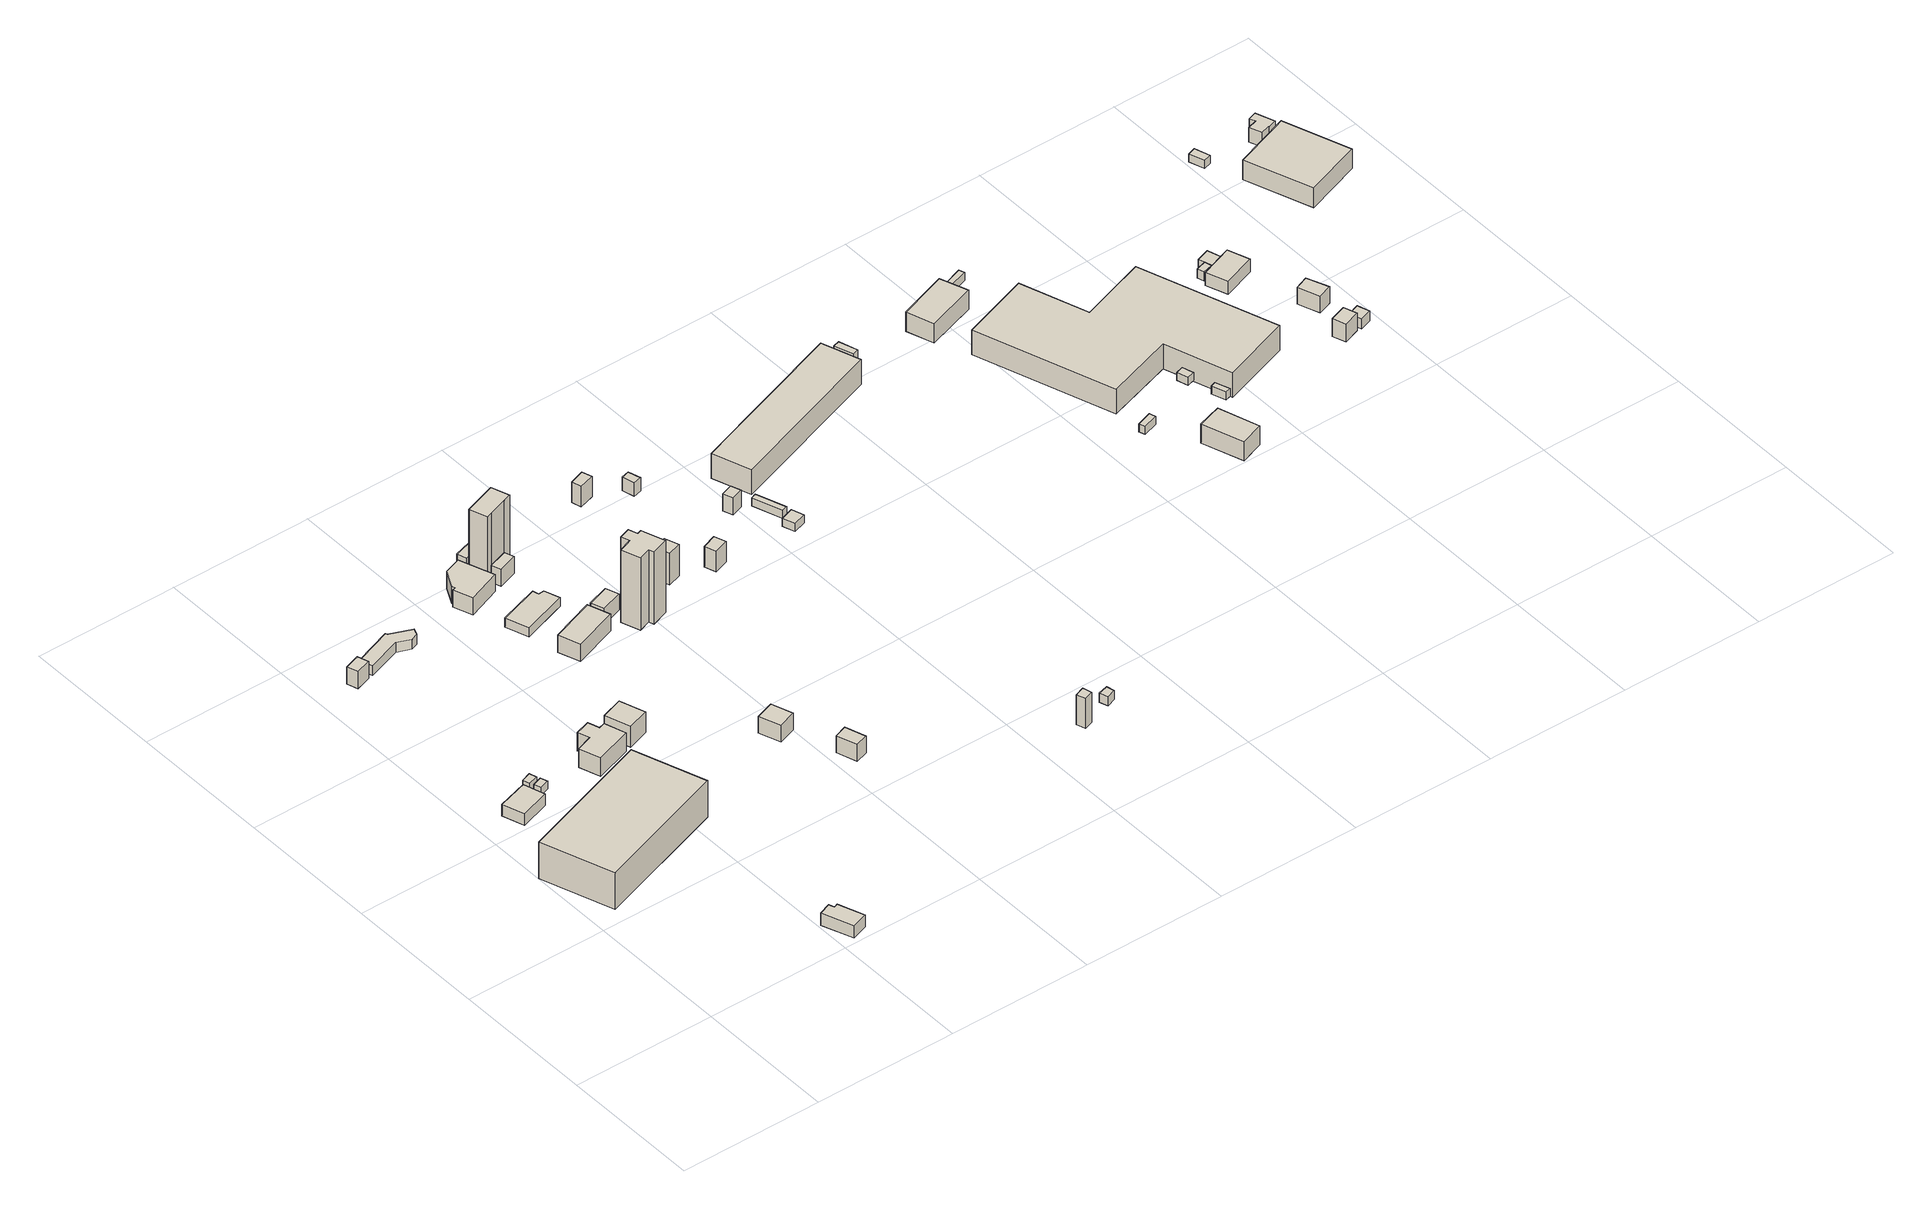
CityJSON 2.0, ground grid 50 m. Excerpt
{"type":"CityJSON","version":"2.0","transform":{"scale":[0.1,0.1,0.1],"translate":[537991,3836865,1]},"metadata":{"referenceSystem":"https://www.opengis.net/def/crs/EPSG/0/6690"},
"CityObjects":{
"building1":{"type":"Building","attributes":{"class":"3001","measuredHeight":4.4,"BuildingDetailAttribute.specifiedBuildingCoverageRate":0.6,"BuildingDetailAttribute.surveyYear":2017,"BuildingTsunamiRiskAttribute.description":"1","BuildingTsunamiRiskAttribute.rank":"2","BuildingTsunamiRiskAttribute.depth":1.01,"BuildingHighTideRiskAttribute.description":"1","BuildingHighTideRiskAttribute.rank":"3","BuildingHighTideRiskAttribute.depth":3.94,"BuildingIDAttribute.prefecture":"27","BuildingIDAttribute.city":"27104"},"geometry":[{"type":"Solid","lod":"1","boundaries":[[[[0,1,2,3]],[[2,4,5,3]],[[1,6,4,2]],[[0,7,6,1]],[[3,5,7,0]],[[4,6,7,5]]]]}]},
"building2":{"type":"Building","attributes":{"class":"3001","measuredHeight":13.8,"BuildingDetailAttribute.specifiedBuildingCoverageRate":0.6,"BuildingDetailAttribute.surveyYear":2017,"BuildingTsunamiRiskAttribute.description":"1","BuildingTsunamiRiskAttribute.rank":"2","BuildingTsunamiRiskAttribute.depth":1.02,"BuildingHighTideRiskAttribute.description":"1","BuildingHighTideRiskAttribute.rank":"3","BuildingHighTideRiskAttribute.depth":3.96,"BuildingIDAttribute.prefecture":"27","BuildingIDAttribute.city":"27104"},"geometry":[{"type":"Solid","lod":"1","boundaries":[[[[8,9,10,11]],[[10,12,13,11]],[[9,14,12,10]],[[8,15,14,9]],[[11,13,15,8]],[[12,14,15,13]]]]}]},
"building3":{"type":"Building","attributes":{"class":"3001","measuredHeight":4.6,"BuildingDetailAttribute.specifiedBuildingCoverageRate":0.6,"BuildingDetailAttribute.surveyYear":2017,"BuildingTsunamiRiskAttribute.description":"1","BuildingTsunamiRiskAttribute.rank":"1","BuildingTsunamiRiskAttribute.depth":0.15,"BuildingHighTideRiskAttribute.description":"1","BuildingHighTideRiskAttribute.rank":"3","BuildingHighTideRiskAttribute.depth":3.06,"BuildingIDAttribute.prefecture":"27","BuildingIDAttribute.city":"27104"},"geometry":[{"type":"Solid","lod":"1","boundaries":[[[[16,17,18,19,20,21]],[[20,22,23,21]],[[19,24,22,20]],[[18,25,24,19]],[[17,26,25,18]],[[16,27,26,17]],[[21,23,27,16]],[[22,24,25,26,27,23]]]]}]},
"building4":{"type":"Building","attributes":{"class":"3001","BuildingDetailAttribute.specifiedBuildingCoverageRate":0.6,"BuildingDetailAttribute.surveyYear":2017,"BuildingTsunamiRiskAttribute.description":"1","BuildingTsunamiRiskAttribute.rank":"2","BuildingTsunamiRiskAttribute.depth":0.7,"BuildingHighTideRiskAttribute.description":"1","BuildingHighTideRiskAttribute.rank":"3","BuildingHighTideRiskAttribute.depth":3.63,"BuildingIDAttribute.prefecture":"27","BuildingIDAttribute.city":"27104"},"geometry":[{"type":"Solid","lod":"1","boundaries":[[[[28,29,30,31]],[[30,32,33,31]],[[29,34,32,30]],[[28,35,34,29]],[[31,33,35,28]],[[32,34,35,33]]]]}]},
"building5":{"type":"Building","attributes":{"class":"3001","BuildingDetailAttribute.specifiedBuildingCoverageRate":0.6,"BuildingDetailAttribute.surveyYear":2017,"BuildingTsunamiRiskAttribute.description":"1","BuildingTsunamiRiskAttribute.rank":"2","BuildingTsunamiRiskAttribute.depth":0.7,"BuildingHighTideRiskAttribute.description":"1","BuildingHighTideRiskAttribute.rank":"3","BuildingHighTideRiskAttribute.depth":3.63,"BuildingIDAttribute.prefecture":"27","BuildingIDAttribute.city":"27104"},"geometry":[{"type":"Solid","lod":"1","boundaries":[[[[36,37,38,39]],[[38,40,41,39]],[[37,42,40,38]],[[36,43,42,37]],[[39,41,43,36]],[[40,42,43,41]]]]}]},
"building6":{"type":"Building","attributes":{"class":"3001","measuredHeight":6.5,"BuildingDetailAttribute.specifiedBuildingCoverageRate":0.6,"BuildingDetailAttribute.surveyYear":2017,"BuildingTsunamiRiskAttribute.description":"1","BuildingTsunamiRiskAttribute.rank":"2","BuildingTsunamiRiskAttribute.depth":0.84,"BuildingHighTideRiskAttribute.description":"1","BuildingHighTideRiskAttribute.rank":"3","BuildingHighTideRiskAttribute.depth":3.76,"BuildingIDAttribute.prefecture":"27","BuildingIDAttribute.city":"27104"},"geometry":[{"type":"Solid","lod":"1","boundaries":[[[[44,45,46,47]],[[46,48,49,47]],[[45,50,48,46]],[[44,51,50,45]],[[47,49,51,44]],[[48,50,51,49]]]]}]},
"building7":{"type":"Building","attributes":{"計測周辺長":51.32,"1/2500図郭":45,"区名":"此花区","町丁目名称":"常吉２丁目","街区番号":6,"class":"3001","usage":"402","measuredHeight":6.9,"storeysAboveGround":2,"BuildingDetailAttribute.buildingRoofEdgeArea":128.46,"BuildingDetailAttribute.buildingStructureType":"610","BuildingDetailAttribute.buildingStructureOrgType":"2","BuildingDetailAttribute.detailedUsage":"1401","BuildingDetailAttribute.specifiedBuildingCoverageRate":0.6,"BuildingDetailAttribute.surveyYear":2017,"BuildingTsunamiRiskAttribute.description":"1","BuildingTsunamiRiskAttribute.rank":"1","BuildingTsunamiRiskAttribute.depth":0.32,"BuildingHighTideRiskAttribute.description":"1","BuildingHighTideRiskAttribute.rank":"3","BuildingHighTideRiskAttribute.depth":3.25,"BuildingIDAttribute.prefecture":"27","BuildingIDAttribute.city":"27104"},"geometry":[{"type":"Solid","lod":"1","boundaries":[[[[52,53,54,55,56,57,58,59]],[[58,60,61,59]],[[57,62,60,58]],[[56,63,62,57]],[[55,64,63,56]],[[54,65,64,55]],[[53,66,65,54]],[[52,67,66,53]],[[59,61,67,52]],[[60,62,63,64,65,66,67,61]]]]}]},
"building8":{"type":"Building","attributes":{"class":"3001","measuredHeight":3.7,"BuildingDetailAttribute.specifiedBuildingCoverageRate":0.6,"BuildingDetailAttribute.surveyYear":2017,"BuildingTsunamiRiskAttribute.description":"1","BuildingTsunamiRiskAttribute.rank":"2","BuildingTsunamiRiskAttribute.depth":0.64,"BuildingHighTideRiskAttribute.description":"1","BuildingHighTideRiskAttribute.rank":"3","BuildingHighTideRiskAttribute.depth":3.56,"BuildingIDAttribute.prefecture":"27","BuildingIDAttribute.city":"27104"},"geometry":[{"type":"Solid","lod":"1","boundaries":[[[[68,69,70,71,72,73,74,75]],[[74,76,77,75]],[[73,78,76,74]],[[72,79,78,73]],[[71,80,79,72]],[[70,81,80,71]],[[69,82,81,70]],[[68,83,82,69]],[[75,77,83,68]],[[76,78,79,80,81,82,83,77]]]]}]},
"building9":{"type":"Building","attributes":{"計測周辺長":34.15,"1/2500図郭":45,"区名":"此花区","町丁目名称":"常吉２丁目","街区番号":6,"class":"3001","usage":"402","measuredHeight":7.9,"storeysAboveGround":2,"BuildingDetailAttribute.buildingRoofEdgeArea":72.49,"BuildingDetailAttribute.buildingStructureType":"610","BuildingDetailAttribute.buildingStructureOrgType":"2","BuildingDetailAttribute.detailedUsage":"1401","BuildingDetailAttribute.specifiedBuildingCoverageRate":0.6,"BuildingDetailAttribute.surveyYear":2017,"BuildingTsunamiRiskAttribute.description":"1","BuildingTsunamiRiskAttribute.rank":"1","BuildingTsunamiRiskAttribute.depth":0.46,"BuildingHighTideRiskAttribute.description":"1","BuildingHighTideRiskAttribute.rank":"3","BuildingHighTideRiskAttribute.depth":3.39,"BuildingIDAttribute.prefecture":"27","BuildingIDAttribute.city":"27104"},"geometry":[{"type":"Solid","lod":"1","boundaries":[[[[84,85,86,87]],[[86,88,89,87]],[[85,90,88,86]],[[84,91,90,85]],[[87,89,91,84]],[[88,90,91,89]]]]}]},
"building10":{"type":"Building","attributes":{"class":"3001","measuredHeight":6.2,"BuildingDetailAttribute.specifiedBuildingCoverageRate":0.6,"BuildingDetailAttribute.surveyYear":2017,"BuildingTsunamiRiskAttribute.description":"1","BuildingTsunamiRiskAttribute.rank":"2","BuildingTsunamiRiskAttribute.depth":0.97,"BuildingHighTideRiskAttribute.description":"1","BuildingHighTideRiskAttribute.rank":"3","BuildingHighTideRiskAttribute.depth":3.9,"BuildingIDAttribute.prefecture":"27","BuildingIDAttribute.city":"27104"},"geometry":[{"type":"Solid","lod":"1","boundaries":[[[[92,93,94,95]],[[94,96,97,95]],[[93,98,96,94]],[[92,99,98,93]],[[95,97,99,92]],[[96,98,99,97]]]]}]},
"building11":{"type":"Building","attributes":{"計測周辺長":47.81,"1/2500図郭":45,"区名":"此花区","町丁目名称":"常吉２丁目","街区番号":2,"class":"3001","usage":"413","measuredHeight":6.5,"storeysAboveGround":2,"BuildingDetailAttribute.buildingRoofEdgeArea":141.33,"BuildingDetailAttribute.buildingStructureType":"610","BuildingDetailAttribute.buildingStructureOrgType":"2","BuildingDetailAttribute.detailedUsage":"1150","BuildingDetailAttribute.specifiedBuildingCoverageRate":0.6,"BuildingDetailAttribute.surveyYear":2017,"BuildingTsunamiRiskAttribute.description":"1","BuildingTsunamiRiskAttribute.rank":"2","BuildingTsunamiRiskAttribute.depth":0.97,"BuildingHighTideRiskAttribute.description":"1","BuildingHighTideRiskAttribute.rank":"3","BuildingHighTideRiskAttribute.depth":3.89,"BuildingIDAttribute.prefecture":"27","BuildingIDAttribute.city":"27104"},"geometry":[{"type":"Solid","lod":"1","boundaries":[[[[100,101,102,103,104,105,106]],[[105,107,108,106]],[[104,109,107,105]],[[103,110,109,104]],[[102,111,110,103]],[[101,112,111,102]],[[100,113,112,101]],[[106,108,113,100]],[[107,109,110,111,112,113,108]]]]}]},
"building12":{"type":"Building","attributes":{"class":"3001","measuredHeight":6.5,"BuildingDetailAttribute.specifiedBuildingCoverageRate":0.6,"BuildingDetailAttribute.surveyYear":2017,"BuildingTsunamiRiskAttribute.description":"1","BuildingTsunamiRiskAttribute.rank":"2","BuildingTsunamiRiskAttribute.depth":0.59,"BuildingHighTideRiskAttribute.description":"1","BuildingHighTideRiskAttribute.rank":"3","BuildingHighTideRiskAttribute.depth":3.52,"BuildingIDAttribute.prefecture":"27","BuildingIDAttribute.city":"27104"},"geometry":[{"type":"Solid","lod":"1","boundaries":[[[[114,115,116,117]],[[116,118,119,117]],[[115,120,118,116]],[[114,121,120,115]],[[117,119,121,114]],[[118,120,121,119]]]]}]},
"building13":{"type":"Building","attributes":{"計測周辺長":49.37,"1/2500図郭":45,"区名":"此花区","町丁目名称":"常吉２丁目","街区番号":2,"class":"3001","usage":"401","measuredHeight":3.4,"storeysAboveGround":2,"BuildingDetailAttribute.buildingRoofEdgeArea":132.29,"BuildingDetailAttribute.buildingStructureType":"610","BuildingDetailAttribute.buildingStructureOrgType":"2","BuildingDetailAttribute.detailedUsage":"1310","BuildingDetailAttribute.specifiedBuildingCoverageRate":0.6,"BuildingDetailAttribute.surveyYear":2017,"BuildingTsunamiRiskAttribute.description":"1","BuildingTsunamiRiskAttribute.rank":"2","BuildingTsunamiRiskAttribute.depth":0.89,"BuildingHighTideRiskAttribute.description":"1","BuildingHighTideRiskAttribute.rank":"3","BuildingHighTideRiskAttribute.depth":3.82,"BuildingIDAttribute.prefecture":"27","BuildingIDAttribute.city":"27104"},"geometry":[{"type":"Solid","lod":"1","boundaries":[[[[122,123,124,125,126,127]],[[126,128,129,127]],[[125,130,128,126]],[[124,131,130,125]],[[123,132,131,124]],[[122,133,132,123]],[[127,129,133,122]],[[128,130,131,132,133,129]]]]}]},
"building14":{"type":"Building","attributes":{"計測周辺長":24.06,"1/2500図郭":45,"区名":"此花区","町丁目名称":"常吉２丁目","街区番号":1,"class":"3001","usage":"441","measuredHeight":6.4,"storeysAboveGround":2,"BuildingDetailAttribute.buildingRoofEdgeArea":34.22,"BuildingDetailAttribute.buildingStructureType":"610","BuildingDetailAttribute.buildingStructureOrgType":"2","BuildingDetailAttribute.detailedUsage":"1520","BuildingDetailAttribute.specifiedBuildingCoverageRate":0.6,"BuildingDetailAttribute.surveyYear":2017,"BuildingTsunamiRiskAttribute.description":"1","BuildingTsunamiRiskAttribute.rank":"2","BuildingTsunamiRiskAttribute.depth":0.69,"BuildingHighTideRiskAttribute.description":"1","BuildingHighTideRiskAttribute.rank":"3","BuildingHighTideRiskAttribute.depth":3.61,"BuildingIDAttribute.prefecture":"27","BuildingIDAttribute.city":"27104"},"geometry":[{"type":"Solid","lod":"1","boundaries":[[[[134,135,136,137]],[[136,138,139,137]],[[135,140,138,136]],[[134,141,140,135]],[[137,139,141,134]],[[138,140,141,139]]]]}]},
"building15":{"type":"Building","attributes":{"class":"3001","measuredHeight":7.4,"BuildingDetailAttribute.specifiedBuildingCoverageRate":0.6,"BuildingDetailAttribute.surveyYear":2017,"BuildingTsunamiRiskAttribute.description":"1","BuildingTsunamiRiskAttribute.rank":"2","BuildingTsunamiRiskAttribute.depth":0.93,"BuildingHighTideRiskAttribute.description":"1","BuildingHighTideRiskAttribute.rank":"3","BuildingHighTideRiskAttribute.depth":3.85,"BuildingIDAttribute.prefecture":"27","BuildingIDAttribute.city":"27104"},"geometry":[{"type":"Solid","lod":"1","boundaries":[[[[142,143,144,145]],[[144,146,147,145]],[[143,148,146,144]],[[142,149,148,143]],[[145,147,149,142]],[[146,148,149,147]]]]}]},
"building16":{"type":"Building","attributes":{"計測周辺長":43.81,"1/2500図郭":45,"区名":"此花区","町丁目名称":"常吉２丁目","街区番号":2,"class":"3001","usage":"441","measuredHeight":6.4,"storeysAboveGround":5,"BuildingDetailAttribute.buildingRoofEdgeArea":102.72,"BuildingDetailAttribute.buildingStructureType":"603","BuildingDetailAttribute.buildingStructureOrgType":"3","BuildingDetailAttribute.detailedUsage":"1520","BuildingDetailAttribute.specifiedBuildingCoverageRate":0.6,"BuildingDetailAttribute.surveyYear":2017,"BuildingTsunamiRiskAttribute.description":"1","BuildingTsunamiRiskAttribute.rank":"2","BuildingTsunamiRiskAttribute.depth":1,"BuildingHighTideRiskAttribute.description":"1","BuildingHighTideRiskAttribute.rank":"3","BuildingHighTideRiskAttribute.depth":3.93,"BuildingIDAttribute.prefecture":"27","BuildingIDAttribute.city":"27104"},"geometry":[{"type":"Solid","lod":"1","boundaries":[[[[150,151,152,153]],[[152,154,155,153]],[[151,156,154,152]],[[150,157,156,151]],[[153,155,157,150]],[[154,156,157,155]]]]}]},
"building17":{"type":"Building","attributes":{"計測周辺長":43.81,"1/2500図郭":45,"区名":"此花区","町丁目名称":"常吉２丁目","街区番号":2,"class":"3002","usage":"441","measuredHeight":26,"storeysAboveGround":5,"BuildingDetailAttribute.buildingRoofEdgeArea":102.72,"BuildingDetailAttribute.buildingStructureType":"603","BuildingDetailAttribute.buildingStructureOrgType":"3","BuildingDetailAttribute.detailedUsage":"1520","BuildingDetailAttribute.specifiedBuildingCoverageRate":0.6,"BuildingDetailAttribute.surveyYear":2017,"BuildingTsunamiRiskAttribute.description":"1","BuildingTsunamiRiskAttribute.rank":"2","BuildingTsunamiRiskAttribute.depth":1,"BuildingHighTideRiskAttribute.description":"1","BuildingHighTideRiskAttribute.rank":"3","BuildingHighTideRiskAttribute.depth":3.92,"BuildingIDAttribute.prefecture":"27","BuildingIDAttribute.city":"27104"},"geometry":[{"type":"Solid","lod":"1","boundaries":[[[[152,158,159,160,161,153]],[[161,162,163,153]],[[160,164,162,161]],[[159,165,164,160]],[[158,166,165,159]],[[152,167,166,158]],[[153,163,167,152]],[[162,164,165,166,167,163]]]]}]},
"building18":{"type":"Building","attributes":{"class":"3001","measuredHeight":6.2,"BuildingDetailAttribute.specifiedBuildingCoverageRate":0.6,"BuildingDetailAttribute.surveyYear":2017,"BuildingTsunamiRiskAttribute.description":"1","BuildingTsunamiRiskAttribute.rank":"2","BuildingTsunamiRiskAttribute.depth":0.74,"BuildingHighTideRiskAttribute.description":"1","BuildingHighTideRiskAttribute.rank":"3","BuildingHighTideRiskAttribute.depth":3.67,"BuildingIDAttribute.prefecture":"27","BuildingIDAttribute.city":"27104"},"geometry":[{"type":"Solid","lod":"1","boundaries":[[[[168,169,170,171]],[[170,172,173,171]],[[169,174,172,170]],[[168,175,174,169]],[[171,173,175,168]],[[172,174,175,173]]]]}]},
"building19":{"type":"Building","attributes":{"class":"3001","measuredHeight":27.3,"BuildingDetailAttribute.specifiedBuildingCoverageRate":0.6,"BuildingDetailAttribute.surveyYear":2017,"BuildingTsunamiRiskAttribute.description":"1","BuildingTsunamiRiskAttribute.rank":"2","BuildingTsunamiRiskAttribute.depth":0.62,"BuildingHighTideRiskAttribute.description":"1","BuildingHighTideRiskAttribute.rank":"3","BuildingHighTideRiskAttribute.depth":3.54,"BuildingIDAttribute.prefecture":"27","BuildingIDAttribute.city":"27104"},"geometry":[{"type":"Solid","lod":"1","boundaries":[[[[176,177,178,179,180,181,182,183,184,185]],[[184,186,187,185]],[[183,188,186,184]],[[182,189,188,183]],[[181,190,189,182]],[[180,191,190,181]],[[179,192,191,180]],[[178,193,192,179]],[[177,194,193,178]],[[176,195,194,177]],[[185,187,195,176]],[[186,188,189,190,191,192,193,194,195,187]]]]}]},
"building20":{"type":"Building","attributes":{"class":"3001","measuredHeight":12,"BuildingDetailAttribute.specifiedBuildingCoverageRate":0.6,"BuildingDetailAttribute.surveyYear":2017,"BuildingTsunamiRiskAttribute.description":"1","BuildingTsunamiRiskAttribute.rank":"2","BuildingTsunamiRiskAttribute.depth":0.53,"BuildingHighTideRiskAttribute.description":"1","BuildingHighTideRiskAttribute.rank":"3","BuildingHighTideRiskAttribute.depth":3.45,"BuildingIDAttribute.prefecture":"27","BuildingIDAttribute.city":"27104"},"geometry":[{"type":"Solid","lod":"1","boundaries":[[[[196,197,198,199]],[[198,200,201,199]],[[197,202,200,198]],[[196,203,202,197]],[[199,201,203,196]],[[200,202,203,201]]]]}]},
"building21":{"type":"Building","attributes":{"class":"3001","measuredHeight":7.9,"BuildingDetailAttribute.specifiedBuildingCoverageRate":0.6,"BuildingDetailAttribute.surveyYear":2017,"BuildingTsunamiRiskAttribute.description":"1","BuildingTsunamiRiskAttribute.rank":"1","BuildingTsunamiRiskAttribute.depth":0.03,"BuildingHighTideRiskAttribute.description":"1","BuildingHighTideRiskAttribute.rank":"2","BuildingHighTideRiskAttribute.depth":2.94,"BuildingIDAttribute.prefecture":"27","BuildingIDAttribute.city":"27104"},"geometry":[{"type":"Solid","lod":"1","boundaries":[[[[204,205,206,207]],[[206,208,209,207]],[[205,210,208,206]],[[204,211,210,205]],[[207,209,211,204]],[[208,210,211,209]]]]}]},
"building22":{"type":"Building","attributes":{"計測周辺長":13.67,"1/2500図郭":55,"区名":"此花区","町丁目名称":"常吉２丁目","街区番号":1,"class":"3001","usage":"441","measuredHeight":11.3,"storeysAboveGround":1,"BuildingDetailAttribute.buildingRoofEdgeArea":11.62,"BuildingDetailAttribute.buildingStructureType":"610","BuildingDetailAttribute.buildingStructureOrgType":"2","BuildingDetailAttribute.detailedUsage":"1520","BuildingDetailAttribute.specifiedBuildingCoverageRate":0.6,"BuildingDetailAttribute.surveyYear":2017,"BuildingTsunamiRiskAttribute.description":"1","BuildingTsunamiRiskAttribute.rank":"1","BuildingTsunamiRiskAttribute.depth":0.07,"BuildingHighTideRiskAttribute.description":"1","BuildingHighTideRiskAttribute.rank":"2","BuildingHighTideRiskAttribute.depth":2.93,"BuildingIDAttribute.prefecture":"27","BuildingIDAttribute.city":"27104"},"geometry":[{"type":"Solid","lod":"1","boundaries":[[[[212,213,214,215]],[[214,216,217,215]],[[213,218,216,214]],[[212,219,218,213]],[[215,217,219,212]],[[216,218,219,217]]]]}]},
"building23":{"type":"Building","attributes":{"計測周辺長":17.67,"1/2500図郭":45,"区名":"此花区","町丁目名称":"常吉２丁目","街区番号":2,"class":"3001","usage":"441","measuredHeight":7.9,"storeysAboveGround":1,"BuildingDetailAttribute.buildingRoofEdgeArea":18.48,"BuildingDetailAttribute.buildingStructureType":"610","BuildingDetailAttribute.buildingStructureOrgType":"2","BuildingDetailAttribute.detailedUsage":"1520","BuildingDetailAttribute.specifiedBuildingCoverageRate":0.6,"BuildingDetailAttribute.surveyYear":2017,"BuildingTsunamiRiskAttribute.description":"1","BuildingTsunamiRiskAttribute.rank":"2","BuildingTsunamiRiskAttribute.depth":0.84,"BuildingHighTideRiskAttribute.description":"1","BuildingHighTideRiskAttribute.rank":"3","BuildingHighTideRiskAttribute.depth":3.75,"BuildingIDAttribute.prefecture":"27","BuildingIDAttribute.city":"27104"},"geometry":[{"type":"Solid","lod":"1","boundaries":[[[[220,221,222,223]],[[222,224,225,223]],[[221,226,224,222]],[[220,227,226,221]],[[223,225,227,220]],[[224,226,227,225]]]]}]},
"building24":{"type":"Building","attributes":{"計測周辺長":13.07,"1/2500図郭":55,"区名":"此花区","町丁目名称":"常吉２丁目","街区番号":1,"class":"3001","usage":"441","measuredHeight":3.4,"storeysAboveGround":1,"BuildingDetailAttribute.buildingRoofEdgeArea":10.6,"BuildingDetailAttribute.buildingStructureType":"610","BuildingDetailAttribute.buildingStructureOrgType":"2","BuildingDetailAttribute.detailedUsage":"1520","BuildingDetailAttribute.specifiedBuildingCoverageRate":0.6,"BuildingDetailAttribute.surveyYear":2017,"BuildingTsunamiRiskAttribute.description":"1","BuildingTsunamiRiskAttribute.rank":"2","BuildingTsunamiRiskAttribute.depth":0.73,"BuildingHighTideRiskAttribute.description":"1","BuildingHighTideRiskAttribute.rank":"3","BuildingHighTideRiskAttribute.depth":3.6,"BuildingIDAttribute.prefecture":"27","BuildingIDAttribute.city":"27104"},"geometry":[{"type":"Solid","lod":"1","boundaries":[[[[228,229,230,231]],[[230,232,233,231]],[[229,234,232,230]],[[228,235,234,229]],[[231,233,235,228]],[[232,234,235,233]]]]}]},
"building25":{"type":"Building","attributes":{"class":"3001","measuredHeight":5.1,"BuildingDetailAttribute.specifiedBuildingCoverageRate":0.6,"BuildingDetailAttribute.surveyYear":2017,"BuildingTsunamiRiskAttribute.description":"1","BuildingTsunamiRiskAttribute.rank":"2","BuildingTsunamiRiskAttribute.depth":0.8,"BuildingHighTideRiskAttribute.description":"1","BuildingHighTideRiskAttribute.rank":"3","BuildingHighTideRiskAttribute.depth":3.71,"BuildingIDAttribute.prefecture":"27","BuildingIDAttribute.city":"27104"},"geometry":[{"type":"Solid","lod":"1","boundaries":[[[[236,237,238,239]],[[238,240,241,239]],[[237,242,240,238]],[[236,243,242,237]],[[239,241,243,236]],[[240,242,243,241]]]]}]},
"building26":{"type":"Building","attributes":{"class":"3001","measuredHeight":6.4,"BuildingDetailAttribute.specifiedBuildingCoverageRate":0.6,"BuildingDetailAttribute.surveyYear":2017,"BuildingTsunamiRiskAttribute.description":"1","BuildingTsunamiRiskAttribute.rank":"1","BuildingTsunamiRiskAttribute.depth":0.23,"BuildingHighTideRiskAttribute.description":"1","BuildingHighTideRiskAttribute.rank":"3","BuildingHighTideRiskAttribute.depth":3.14,"BuildingIDAttribute.prefecture":"27","BuildingIDAttribute.city":"27104"},"geometry":[{"type":"Solid","lod":"1","boundaries":[[[[244,245,246,247]],[[246,248,249,247]],[[245,250,248,246]],[[244,251,250,245]],[[247,249,251,244]],[[248,250,251,249]]]]}]},
"building27":{"type":"Building","attributes":{"class":"3001","BuildingDetailAttribute.specifiedBuildingCoverageRate":0.6,"BuildingDetailAttribute.surveyYear":2017,"BuildingTsunamiRiskAttribute.description":"1","BuildingTsunamiRiskAttribute.rank":"1","BuildingTsunamiRiskAttribute.depth":0.11,"BuildingHighTideRiskAttribute.description":"1","BuildingHighTideRiskAttribute.rank":"3","BuildingHighTideRiskAttribute.depth":3.01,"BuildingIDAttribute.prefecture":"27","BuildingIDAttribute.city":"27104"},"geometry":[{"type":"Solid","lod":"1","boundaries":[[[[252,253,254,255]],[[254,256,257,255]],[[253,258,256,254]],[[252,259,258,253]],[[255,257,259,252]],[[256,258,259,257]]]]}]},
"building28":{"type":"Building","attributes":{"class":"3001","BuildingDetailAttribute.specifiedBuildingCoverageRate":0.6,"BuildingDetailAttribute.surveyYear":2017,"BuildingTsunamiRiskAttribute.description":"1","BuildingTsunamiRiskAttribute.rank":"1","BuildingTsunamiRiskAttribute.depth":0.18,"BuildingHighTideRiskAttribute.description":"1","BuildingHighTideRiskAttribute.rank":"3","BuildingHighTideRiskAttribute.depth":3.09,"BuildingIDAttribute.prefecture":"27","BuildingIDAttribute.city":"27104"},"geometry":[{"type":"Solid","lod":"1","boundaries":[[[[260,261,262,263]],[[262,264,265,263]],[[261,266,264,262]],[[260,267,266,261]],[[263,265,267,260]],[[264,266,267,265]]]]}]},
"building29":{"type":"Building","attributes":{"class":"3001","measuredHeight":9.4,"BuildingDetailAttribute.specifiedBuildingCoverageRate":0.6,"BuildingDetailAttribute.surveyYear":2017,"BuildingTsunamiRiskAttribute.description":"1","BuildingTsunamiRiskAttribute.rank":"1","BuildingTsunamiRiskAttribute.depth":0.36,"BuildingHighTideRiskAttribute.description":"1","BuildingHighTideRiskAttribute.rank":"3","BuildingHighTideRiskAttribute.depth":3.27,"BuildingIDAttribute.prefecture":"27","BuildingIDAttribute.city":"27104"},"geometry":[{"type":"Solid","lod":"1","boundaries":[[[[268,269,270,271]],[[270,272,273,271]],[[269,274,272,270]],[[268,275,274,269]],[[271,273,275,268]],[[272,274,275,273]]]]}]},
"building30":{"type":"Building","attributes":{"class":"3001","measuredHeight":5.9,"BuildingDetailAttribute.specifiedBuildingCoverageRate":0.6,"BuildingDetailAttribute.surveyYear":2017,"BuildingTsunamiRiskAttribute.description":"1","BuildingTsunamiRiskAttribute.rank":"1","BuildingTsunamiRiskAttribute.depth":0.17,"BuildingHighTideRiskAttribute.description":"1","BuildingHighTideRiskAttribute.rank":"3","BuildingHighTideRiskAttribute.depth":3.08,"BuildingIDAttribute.prefecture":"27","BuildingIDAttribute.city":"27104"},"geometry":[{"type":"Solid","lod":"1","boundaries":[[[[276,277,278,279]],[[278,280,281,279]],[[277,282,280,278]],[[276,283,282,277]],[[279,281,283,276]],[[280,282,283,281]]]]}]},
"building31":{"type":"Building","attributes":{"class":"3001","BuildingDetailAttribute.specifiedBuildingCoverageRate":0.6,"BuildingDetailAttribute.surveyYear":2017,"BuildingTsunamiRiskAttribute.description":"1","BuildingTsunamiRiskAttribute.rank":"2","BuildingTsunamiRiskAttribute.depth":0.82,"BuildingHighTideRiskAttribute.description":"1","BuildingHighTideRiskAttribute.rank":"3","BuildingHighTideRiskAttribute.depth":3.74,"BuildingIDAttribute.prefecture":"27","BuildingIDAttribute.city":"27104"},"geometry":[{"type":"Solid","lod":"1","boundaries":[[[[284,285,286,287]],[[286,288,289,287]],[[285,290,288,286]],[[284,291,290,285]],[[287,289,291,284]],[[288,290,291,289]]]]}]},
"building32":{"type":"Building","attributes":{"class":"3001","measuredHeight":7.2,"BuildingDetailAttribute.specifiedBuildingCoverageRate":0.6,"BuildingDetailAttribute.surveyYear":2017,"BuildingTsunamiRiskAttribute.description":"1","BuildingTsunamiRiskAttribute.rank":"1","BuildingTsunamiRiskAttribute.depth":0.26,"BuildingHighTideRiskAttribute.description":"1","BuildingHighTideRiskAttribute.rank":"3","BuildingHighTideRiskAttribute.depth":3.17,"BuildingIDAttribute.prefecture":"27","BuildingIDAttribute.city":"27104"},"geometry":[{"type":"Solid","lod":"1","boundaries":[[[[292,293,294,295]],[[294,296,297,295]],[[293,298,296,294]],[[292,299,298,293]],[[295,297,299,292]],[[296,298,299,297]]]]}]},
"building33":{"type":"Building","attributes":{"計測周辺長":46.98,"1/2500図郭":45,"区名":"此花区","町丁目名称":"常吉１丁目","街区番号":1,"class":"3001","usage":"452","measuredHeight":7.2,"storeysAboveGround":2,"BuildingDetailAttribute.buildingRoofEdgeArea":128.55,"BuildingDetailAttribute.buildingStructureType":"610","BuildingDetailAttribute.buildingStructureOrgType":"2","BuildingDetailAttribute.detailedUsage":"1610","BuildingDetailAttribute.specifiedBuildingCoverageRate":0.6,"BuildingDetailAttribute.surveyYear":2017,"BuildingTsunamiRiskAttribute.description":"1","BuildingTsunamiRiskAttribute.rank":"2","BuildingTsunamiRiskAttribute.depth":0.6,"BuildingHighTideRiskAttribute.description":"1","BuildingHighTideRiskAttribute.rank":"3","BuildingHighTideRiskAttribute.depth":3.52,"BuildingIDAttribute.prefecture":"27","BuildingIDAttribute.city":"27104"},"geometry":[{"type":"Solid","lod":"1","boundaries":[[[[300,301,302,303]],[[302,304,305,303]],[[301,306,304,302]],[[300,307,306,301]],[[303,305,307,300]],[[304,306,307,305]]]]}]},
"building34":{"type":"Building","attributes":{"class":"3001","BuildingDetailAttribute.specifiedBuildingCoverageRate":0.6,"BuildingDetailAttribute.surveyYear":2017,"BuildingHighTideRiskAttribute.description":"1","BuildingHighTideRiskAttribute.rank":"2","BuildingHighTideRiskAttribute.depth":2.9,"BuildingIDAttribute.prefecture":"27","BuildingIDAttribute.city":"27104"},"geometry":[{"type":"Solid","lod":"1","boundaries":[[[[308,309,310,311]],[[310,312,313,311]],[[309,314,312,310]],[[308,315,314,309]],[[311,313,315,308]],[[312,314,315,313]]]]}]},
"building35":{"type":"Building","attributes":{"class":"3001","BuildingDetailAttribute.specifiedBuildingCoverageRate":0.6,"BuildingDetailAttribute.surveyYear":2017,"BuildingTsunamiRiskAttribute.description":"1","BuildingTsunamiRiskAttribute.rank":"1","BuildingTsunamiRiskAttribute.depth":0.16,"BuildingHighTideRiskAttribute.description":"1","BuildingHighTideRiskAttribute.rank":"3","BuildingHighTideRiskAttribute.depth":3.08,"BuildingIDAttribute.prefecture":"27","BuildingIDAttribute.city":"27104"},"geometry":[{"type":"Solid","lod":"1","boundaries":[[[[316,317,318,319]],[[318,320,321,319]],[[317,322,320,318]],[[316,323,322,317]],[[319,321,323,316]],[[320,322,323,321]]]]}]},
"building36":{"type":"Building","attributes":{"class":"3001","BuildingDetailAttribute.specifiedBuildingCoverageRate":0.6,"BuildingDetailAttribute.surveyYear":2017,"BuildingTsunamiRiskAttribute.description":"1","BuildingTsunamiRiskAttribute.rank":"1","BuildingTsunamiRiskAttribute.depth":0.17,"BuildingHighTideRiskAttribute.description":"1","BuildingHighTideRiskAttribute.rank":"3","BuildingHighTideRiskAttribute.depth":3.08,"BuildingIDAttribute.prefecture":"27","BuildingIDAttribute.city":"27104"},"geometry":[{"type":"Solid","lod":"1","boundaries":[[[[324,325,326,327]],[[326,328,329,327]],[[325,330,328,326]],[[324,331,330,325]],[[327,329,331,324]],[[328,330,331,329]]]]}]},
"building37":{"type":"Building","attributes":{"計測周辺長":248.61,"1/2500図郭":45,"区名":"此花区","町丁目名称":"常吉１丁目","街区番号":1,"class":"3001","usage":"441","measuredHeight":9.3,"storeysAboveGround":2,"BuildingDetailAttribute.buildingRoofEdgeArea":2524.38,"BuildingDetailAttribute.buildingStructureType":"610","BuildingDetailAttribute.buildingStructureOrgType":"2","BuildingDetailAttribute.detailedUsage":"1510","BuildingDetailAttribute.specifiedBuildingCoverageRate":0.6,"BuildingDetailAttribute.surveyYear":2017,"BuildingTsunamiRiskAttribute.description":"1","BuildingTsunamiRiskAttribute.rank":"1","BuildingTsunamiRiskAttribute.depth":0.09,"BuildingHighTideRiskAttribute.description":"1","BuildingHighTideRiskAttribute.rank":"3","BuildingHighTideRiskAttribute.depth":3.13,"BuildingIDAttribute.prefecture":"27","BuildingIDAttribute.city":"27104"},"geometry":[{"type":"Solid","lod":"1","boundaries":[[[[332,333,334,335,336,337,338,339]],[[338,340,341,339]],[[337,342,340,338]],[[336,343,342,337]],[[335,344,343,336]],[[334,345,344,335]],[[333,346,345,334]],[[332,347,346,333]],[[339,341,347,332]],[[340,342,343,344,345,346,347,341]]]]}]},
"building38":{"type":"Building","attributes":{"class":"3001","measuredHeight":3.5,"BuildingDetailAttribute.specifiedBuildingCoverageRate":0.6,"BuildingDetailAttribute.surveyYear":2017,"BuildingHighTideRiskAttribute.description":"1","BuildingHighTideRiskAttribute.rank":"2","BuildingHighTideRiskAttribute.depth":2.34,"BuildingIDAttribute.prefecture":"27","BuildingIDAttribute.city":"27104"},"geometry":[{"type":"Solid","lod":"1","boundaries":[[[[348,349,350,351]],[[350,352,353,351]],[[349,354,352,350]],[[348,355,354,349]],[[351,353,355,348]],[[352,354,355,353]]]]}]},
"building39":{"type":"Building","attributes":{"class":"3001","measuredHeight":6.6,"BuildingDetailAttribute.specifiedBuildingCoverageRate":0.6,"BuildingDetailAttribute.surveyYear":2017,"BuildingTsunamiRiskAttribute.description":"1","BuildingTsunamiRiskAttribute.rank":"1","BuildingTsunamiRiskAttribute.depth":0.25,"BuildingHighTideRiskAttribute.description":"1","BuildingHighTideRiskAttribute.rank":"3","BuildingHighTideRiskAttribute.depth":3.12,"BuildingIDAttribute.prefecture":"27","BuildingIDAttribute.city":"27104"},"geometry":[{"type":"Solid","lod":"1","boundaries":[[[[356,357,358,359]],[[358,360,361,359]],[[357,362,360,358]],[[356,363,362,357]],[[359,361,363,356]],[[360,362,363,361]]]]}]},
"building40":{"type":"Building","attributes":{"class":"3001","measuredHeight":5,"BuildingDetailAttribute.specifiedBuildingCoverageRate":0.6,"BuildingDetailAttribute.surveyYear":2017,"BuildingHighTideRiskAttribute.description":"1","BuildingHighTideRiskAttribute.rank":"2","BuildingHighTideRiskAttribute.depth":2.34,"BuildingIDAttribute.prefecture":"27","BuildingIDAttribute.city":"27104"},"geometry":[{"type":"Solid","lod":"1","boundaries":[[[[364,365,366,367]],[[366,368,369,367]],[[365,370,368,366]],[[364,371,370,365]],[[367,369,371,364]],[[368,370,371,369]]]]}]},
"building41":{"type":"Building","attributes":{"class":"3001","BuildingDetailAttribute.specifiedBuildingCoverageRate":0.6,"BuildingDetailAttribute.surveyYear":2017,"BuildingHighTideRiskAttribute.description":"1","BuildingHighTideRiskAttribute.rank":"2","BuildingHighTideRiskAttribute.depth":2.53,"BuildingIDAttribute.prefecture":"27","BuildingIDAttribute.city":"27104"},"geometry":[{"type":"Solid","lod":"1","boundaries":[[[[372,373,374,375]],[[374,376,377,375]],[[373,378,376,374]],[[372,379,378,373]],[[375,377,379,372]],[[376,378,379,377]]]]}]},
"building42":{"type":"Building","attributes":{"class":"3001","measuredHeight":6.3,"BuildingDetailAttribute.specifiedBuildingCoverageRate":0.6,"BuildingDetailAttribute.surveyYear":2017,"BuildingTsunamiRiskAttribute.description":"1","BuildingTsunamiRiskAttribute.rank":"1","BuildingTsunamiRiskAttribute.depth":0.02,"BuildingHighTideRiskAttribute.description":"1","BuildingHighTideRiskAttribute.rank":"2","BuildingHighTideRiskAttribute.depth":2.74,"BuildingIDAttribute.prefecture":"27","BuildingIDAttribute.city":"27104"},"geometry":[{"type":"Solid","lod":"1","boundaries":[[[[380,381,382,383]],[[382,384,385,383]],[[381,386,384,382]],[[380,387,386,381]],[[383,385,387,380]],[[384,386,387,385]]]]}]},
"building43":{"type":"Building","attributes":{"class":"3001","measuredHeight":3.9,"BuildingDetailAttribute.specifiedBuildingCoverageRate":0.6,"BuildingDetailAttribute.surveyYear":2017,"BuildingTsunamiRiskAttribute.description":"1","BuildingTsunamiRiskAttribute.rank":"1","BuildingTsunamiRiskAttribute.depth":0.25,"BuildingHighTideRiskAttribute.description":"1","BuildingHighTideRiskAttribute.rank":"3","BuildingHighTideRiskAttribute.depth":3.12,"BuildingIDAttribute.prefecture":"27","BuildingIDAttribute.city":"27104"},"geometry":[{"type":"Solid","lod":"1","boundaries":[[[[388,389,390,391]],[[390,392,393,391]],[[389,394,392,390]],[[388,395,394,389]],[[391,393,395,388]],[[392,394,395,393]]]]}]},
"building44":{"type":"Building","attributes":{"class":"3001","BuildingDetailAttribute.specifiedBuildingCoverageRate":0.6,"BuildingDetailAttribute.surveyYear":2017,"BuildingHighTideRiskAttribute.description":"1","BuildingHighTideRiskAttribute.rank":"2","BuildingHighTideRiskAttribute.depth":2.56,"BuildingIDAttribute.prefecture":"27","BuildingIDAttribute.city":"27104"},"geometry":[{"type":"Solid","lod":"1","boundaries":[[[[396,397,398,399]],[[398,400,401,399]],[[397,402,400,398]],[[396,403,402,397]],[[399,401,403,396]],[[400,402,403,401]]]]}]},
"building45":{"type":"Building","attributes":{"計測周辺長":90.64,"1/2500図郭":45,"区名":"此花区","町丁目名称":"常吉１丁目","街区番号":1,"class":"3001","usage":"402","measuredHeight":7.4,"storeysAboveGround":1,"BuildingDetailAttribute.buildingRoofEdgeArea":510.99,"BuildingDetailAttribute.buildingStructureType":"610","BuildingDetailAttribute.buildingStructureOrgType":"2","BuildingDetailAttribute.detailedUsage":"1401","BuildingDetailAttribute.specifiedBuildingCoverageRate":0.6,"BuildingDetailAttribute.surveyYear":2017,"BuildingHighTideRiskAttribute.description":"1","BuildingHighTideRiskAttribute.rank":"2","BuildingHighTideRiskAttribute.depth":2.3,"BuildingIDAttribute.prefecture":"27","BuildingIDAttribute.city":"27104"},"geometry":[{"type":"Solid","lod":"1","boundaries":[[[[404,405,406,407]],[[406,408,409,407]],[[405,410,408,406]],[[404,411,410,405]],[[407,409,411,404]],[[408,410,411,409]]]]}]},
"building46":{"type":"Building","attributes":{"計測周辺長":26.9,"1/2500図郭":45,"区名":"此花区","町丁目名称":"常吉１丁目","街区番号":1,"class":"3001","usage":"402","measuredHeight":5.5,"storeysAboveGround":1,"BuildingDetailAttribute.buildingRoofEdgeArea":36.69,"BuildingDetailAttribute.buildingStructureType":"610","BuildingDetailAttribute.buildingStructureOrgType":"2","BuildingDetailAttribute.detailedUsage":"1401","BuildingDetailAttribute.specifiedBuildingCoverageRate":0.6,"BuildingDetailAttribute.surveyYear":2017,"BuildingHighTideRiskAttribute.description":"1","BuildingHighTideRiskAttribute.rank":"2","BuildingHighTideRiskAttribute.depth":2.25,"BuildingIDAttribute.prefecture":"27","BuildingIDAttribute.city":"27104"},"geometry":[{"type":"Solid","lod":"1","boundaries":[[[[412,413,414,415,416,417,418,419]],[[418,420,421,419]],[[417,422,420,418]],[[416,423,422,417]],[[415,424,423,416]],[[414,425,424,415]],[[413,426,425,414]],[[412,427,426,413]],[[419,421,427,412]],[[420,422,423,424,425,426,427,421]]]]}]}
},
"vertices":[
[94,1088,13],[199,1120,13],[222,1046,13],[118,1013,13],[222,1046,57],[118,1013,57],[199,1120,57],[94,1088,57],
[473,961,11],[558,712,11],[86,551,11],[1,800,11],[86,551,149],[1,800,149],[558,712,149],[473,961,149],
[503,117,17],[545,133,17],[552,114,17],[566,119,17],[599,30,17],[543,10,17],[599,30,63],[543,10,63],[566,119,63],[552,114,63],[545,133,63],[503,117,63],
[218,1147,15],[252,1159,15],[260,1134,15],[226,1123,15],[260,1134,45],[226,1123,45],[252,1159,45],[218,1147,45],
[231,1112,15],[265,1123,15],[273,1098,15],[239,1087,15],[273,1098,45],[239,1087,45],[265,1123,45],[231,1112,45],
[117,1838,13],[170,1855,13],[182,1818,13],[129,1801,13],[182,1818,78],[129,1801,78],[170,1855,78],[117,1838,78],
[403,1118,17],[460,1137,17],[447,1178,17],[498,1194,17],[511,1155,17],[533,1162,17],[557,1088,17],[427,1045,17],[557,1088,87],[427,1045,87],[533,1162,87],[511,1155,87],[498,1194,87],[447,1178,87],[460,1137,87],[403,1118,87],
[186,1866,11],[322,1915,11],[326,1908,11],[399,1878,11],[390,1854,11],[366,1845,11],[319,1864,11],[201,1823,11],[319,1864,48],[201,1823,48],[366,1845,48],[390,1854,48],[399,1878,48],[326,1908,48],[322,1915,48],[186,1866,48],
[553,1186,12],[628,1211,12],[657,1124,12],[582,1099,12],[657,1124,91],[582,1099,91],[628,1211,91],[553,1186,91],
[914,921,9],[978,943,9],[1003,869,9],[940,847,9],[1003,869,72],[940,847,72],[978,943,72],[914,921,72],
[577,1920,12],[589,1924,12],[585,1935,12],[616,1998,12],[675,2018,12],[718,1898,12],[600,1855,12],[718,1898,76],[600,1855,76],[675,2018,76],[616,1998,76],[585,1935,76],[589,1924,76],[577,1920,76],
[687,1570,11],[841,1624,11],[867,1549,11],[713,1495,11],[867,1549,76],[713,1495,76],[841,1624,76],[687,1570,76],
[638,1754,12],[778,1800,12],[784,1779,12],[804,1781,12],[822,1728,12],[665,1675,12],[822,1728,46],[665,1675,46],[804,1781,46],[784,1779,46],[778,1800,46],[638,1754,46],
[1032,706,13],[1076,721,13],[1099,650,13],[1055,636,13],[1099,650,77],[1055,636,77],[1076,721,77],[1032,706,77],
[681,2031,13],[745,2051,13],[755,2020,13],[691,1999,13],[755,2020,86],[691,1999,86],[745,2051,86],[681,2031,86],
[811,1926,14],[744,1903,14],[733,1937,14],[800,1959,14],[733,1937,78],[800,1959,78],[744,1903,78],[811,1926,78],
[716,1931,14],[695,1993,14],[807,2031,14],[828,1969,14],[828,1969,273],[800,1959,273],[807,2031,273],[695,1993,273],[716,1931,273],[733,1937,273],
[853,1625,13],[929,1651,13],[945,1606,13],[869,1580,13],[945,1606,75],[869,1580,75],[929,1651,75],[853,1625,75],
[978,1510,13],[936,1496,13],[914,1560,13],[961,1577,13],[950,1606,13],[989,1620,13],[1000,1588,13],[1015,1594,13],[1043,1513,13],[984,1493,13],[1043,1513,286],[984,1493,286],[1015,1594,286],[1000,1588,286],[989,1620,286],[950,1606,286],[961,1577,286],[914,1560,286],[936,1496,286],[978,1510,286],
[1114,1650,14],[1160,1666,14],[1177,1618,14],[1130,1602,14],[1177,1618,134],[1130,1602,134],[1160,1666,134],[1114,1650,134],
[1260,1604,14],[1310,1622,14],[1324,1582,14],[1273,1565,14],[1324,1582,92],[1273,1565,92],[1310,1622,92],[1260,1604,92],
[1654,367,16],[1688,379,16],[1696,347,16],[1664,336,16],[1696,347,129],[1664,336,129],[1688,379,129],[1654,367,129],
[1144,2076,12],[1195,2092,12],[1206,2059,12],[1153,2043,12],[1206,2059,90],[1153,2043,90],[1195,2092,90],[1144,2076,90],
[1770,405,16],[1805,415,16],[1812,387,16],[1780,376,16],[1812,387,50],[1780,376,50],[1805,415,50],[1770,405,50],
[1293,2027,11],[1321,2035,11],[1333,1992,11],[1304,1985,11],[1333,1992,62],[1304,1985,62],[1321,2035,62],[1293,2027,62],
[1461,1771,14],[1502,1785,14],[1514,1751,14],[1473,1737,14],[1514,1751,78],[1473,1737,78],[1502,1785,78],[1461,1771,78],
[1554,1609,12],[1600,1624,12],[1614,1582,12],[1568,1567,12],[1614,1582,42],[1568,1567,42],[1600,1624,42],[1554,1609,42],
[1542,1737,13],[1561,1743,13],[1596,1642,13],[1576,1635,13],[1596,1642,43],[1576,1635,43],[1561,1743,43],[1542,1737,43],
[1528,1907,14],[2090,2100,14],[2135,1968,14],[1573,1775,14],[2135,1968,108],[1573,1775,108],[2090,2100,108],[1528,1907,108],
[2136,2097,15],[2159,2104,15],[2180,2040,15],[2158,2033,15],[2180,2040,75],[2158,2033,75],[2159,2104,75],[2136,2097,75],
[2630,1296,14],[2683,1314,14],[2690,1292,14],[2637,1274,14],[2690,1292,44],[2637,1274,44],[2683,1314,44],[2630,1296,44],
[2386,2074,16],[2557,2133,16],[2591,2038,16],[2416,1981,16],[2591,2038,88],[2416,1981,88],[2557,2133,88],[2386,2074,88],
[2736,1140,17],[2820,1167,17],[2865,1027,17],[2784,999,17],[2865,1027,89],[2784,999,89],[2820,1167,89],[2736,1140,89],
[2582,2137,23],[2652,2161,23],[2659,2142,23],[2588,2118,23],[2659,2142,53],[2588,2118,53],[2652,2161,53],[2582,2137,53],
[2854,1400,25],[2881,1408,25],[2892,1369,25],[2865,1361,25],[2892,1369,55],[2865,1361,55],[2881,1408,55],[2854,1400,55],
[2895,1290,23],[2914,1297,23],[2931,1248,23],[2911,1242,23],[2931,1248,53],[2911,1242,53],[2914,1297,53],[2895,1290,53],
[2860,1471,19],[2625,1396,19],[2466,1869,19],[2706,1950,19],[2784,1718,19],[3019,1797,19],[3178,1325,19],[2936,1243,19],[3178,1325,112],[2936,1243,112],[3019,1797,112],[2784,1718,112],[2706,1950,112],[2466,1869,112],[2625,1396,112],[2860,1471,112],
[3192,1727,24],[3228,1737,24],[3234,1712,24],[3199,1703,24],[3234,1712,59],[3199,1703,59],[3228,1737,59],[3192,1727,59],
[3340,1285,13],[3398,1305,13],[3413,1260,13],[3356,1240,13],[3413,1260,80],[3356,1240,80],[3398,1305,80],[3340,1285,80],
[3189,1686,24],[3303,1727,24],[3329,1652,24],[3216,1612,24],[3329,1652,73],[3216,1612,73],[3303,1727,73],[3189,1686,73],
[3224,1763,24],[3270,1778,24],[3285,1730,24],[3240,1715,24],[3285,1730,54],[3240,1715,54],[3270,1778,54],[3224,1763,54],
[3344,1453,24],[3391,1471,24],[3420,1397,24],[3372,1379,24],[3420,1397,87],[3372,1379,87],[3391,1471,87],[3344,1453,87],
[3414,1298,13],[3455,1312,13],[3469,1271,13],[3428,1257,13],[3469,1271,52],[3428,1257,52],[3455,1312,52],[3414,1298,52],
[3500,2151,28],[3528,2160,28],[3545,2107,28],[3517,2098,28],[3545,2107,58],[3517,2098,58],[3528,2160,58],[3500,2151,58],
[3572,1990,28],[3771,2060,28],[3851,1831,28],[3653,1761,28],[3851,1831,102],[3653,1761,102],[3771,2060,102],[3572,1990,102],
[3692,2112,29],[3725,2122,29],[3717,2142,29],[3747,2152,29],[3770,2087,29],[3740,2077,29],[3740,2080,29],[3708,2069,29],[3740,2080,84],[3708,2069,84],[3740,2077,84],[3770,2087,84],[3747,2152,84],[3717,2142,84],[3725,2122,84],[3692,2112,84]
]}
